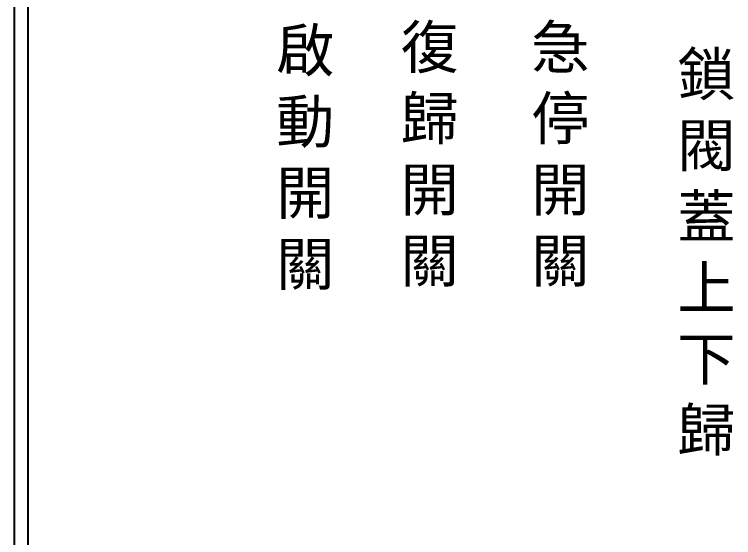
# Model space of a CAD drawing. Extents: x 275 to 562, y 265 to 469.
# Drawn here: x 274.9 to 340.6, y 312.7 to 360.5 of the extents above; entities that cross this region are included whole.
import ezdxf

# ---------------------------------------------------------------- set-up
doc = ezdxf.new("R2010")
doc.units = 0
doc.layers.add('圖框層', color=7, linetype='CONTINUOUS')
doc.layers.add('標尺寸層', color=3, linetype='CONTINUOUS')
doc.styles.add('CNS', font='romanc.shx', dxfattribs={"bigfont": 'chineset.shx'})

msp = doc.modelspace()

# ---------------------------------------------------------------- linework, layer by layer
at = {"layer": '圖框層', "color": 7}
for p, q in [((274.898, 264.945), (274.898, 468.914)), ((276.148, 266.195), (276.148, 467.665))]:
    msp.add_line(p, q, dxfattribs=at)

# ---------------------------------------------------------------- texts
at = {"layer": '標尺寸層', "color": 7, "char_height": 3.9, "style": 'CNS'}
for s, insert, width, attachment_point in [('{\\fDFKai-SB|b0|i0|c136|p65;啟動開關}', (298.826, 359.179), 4.96081, 1), ('{\\fDFKai-SB|b0|i0|c136|p65;復歸開關}', (312.855, 347.555), 6.57065, 5), ('{\\fDFKai-SB|b0|i0|c136|p65;急停開關}', (324.801, 347.555), 6.57065, 5), ('{\\fDFKai-SB|b0|i0|c136|p65;鎖閥蓋上下歸}', (338.142, 338.611), 4.96081, 5)]:
    msp.add_mtext(s, dxfattribs=dict(at, insert=insert, width=width, attachment_point=attachment_point))

doc.saveas('drawing.dxf')
